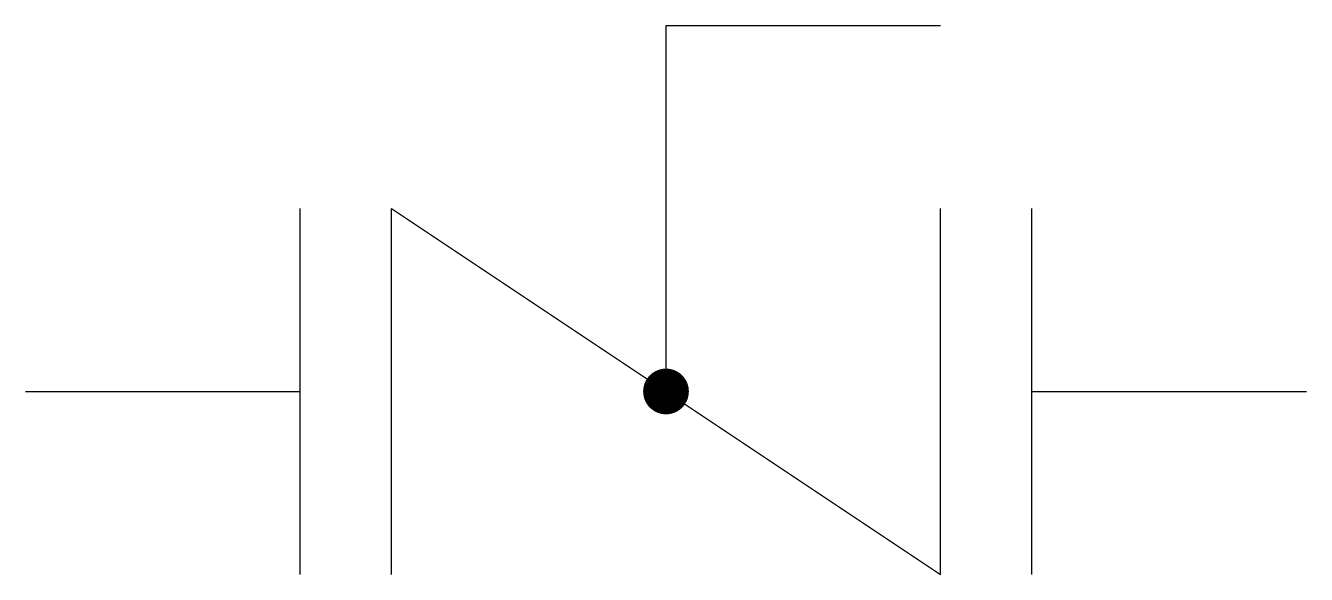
# Model space of a CAD drawing. Extents: x -7 to 7, y -2 to 4.
import ezdxf

# ---------------------------------------------------------------- set-up
doc = ezdxf.new("R2010")
doc.units = 0
doc.header["$LTSCALE"] = 0.6
doc.header["$MEASUREMENT"] = 0
doc.layers.get('0').update_dxf_attribs({"linetype": 'CONTINUOUS'})

msp = doc.modelspace()

# ---------------------------------------------------------------- linework, layer by layer
at = {"ltscale": 0.1}
for p, q in [((0, 4), (3, 4)), ((0, 0), (0, 4)), ((-4, -2), (-4, 2)), ((-3, -2), (-3, 2)), ((-3, 2), (3, -2)), ((3, -2), (3, 2)), ((4, -2), (4, 2)), ((-7, 0), (-4, 0)), ((4, 0), (7, 0))]:
    msp.add_line(p, q, dxfattribs=at)
at = {"ltscale": 0.1, "const_width": 0.25}
msp.add_lwpolyline([(-0.125, 0, 1), (0.125, 0, 1)], format="xyb", close=True, dxfattribs=at)

doc.saveas('drawing.dxf')
